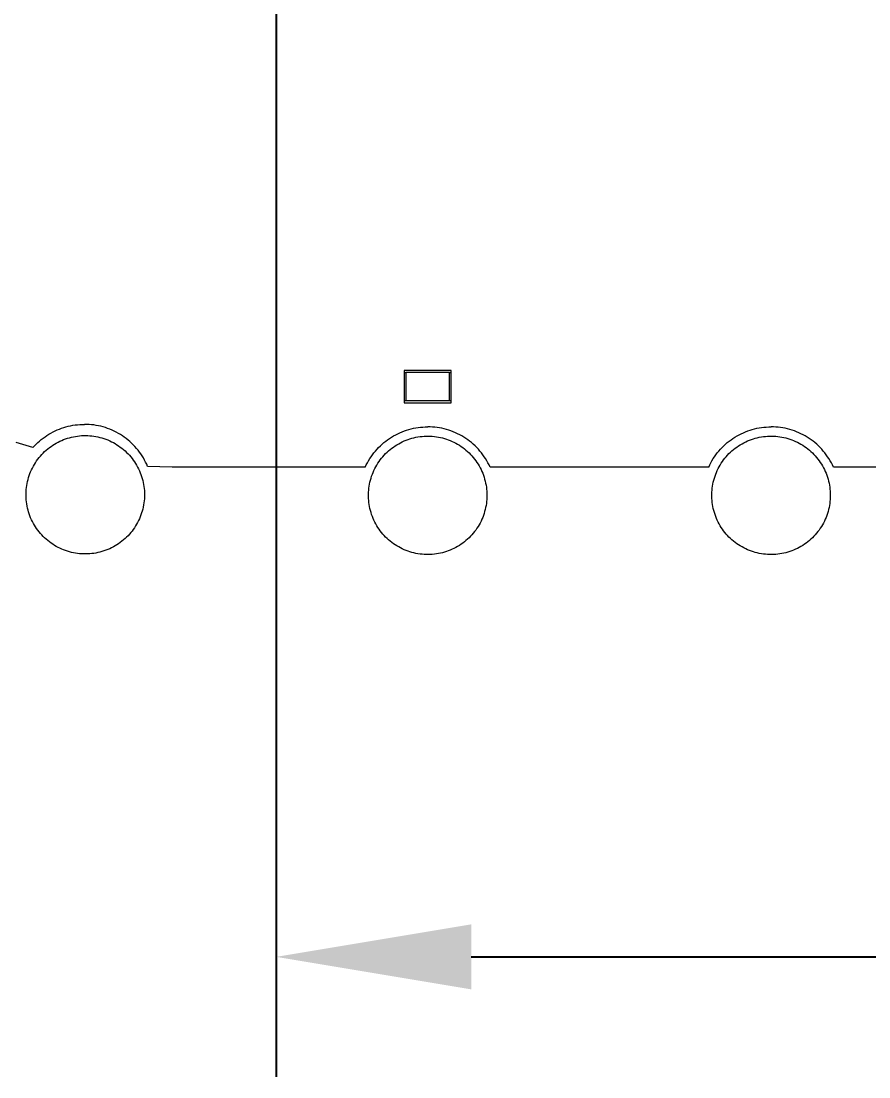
# Model space of a CAD drawing. Header units: inches. Extents: x -6.5 to 91.7, y -2.1 to 67.1.
# Drawn here: x 24.271 to 27.802, y -2.142 to 2.256 of the extents above; entities that cross this region are included whole.
import ezdxf

# ---------------------------------------------------------------- set-up
doc = ezdxf.new("R2010")
doc.units = ezdxf.units.IN
doc.header["$PDSIZE"] = -1
doc.layers.add('ZANO_R', color=7, linetype='Continuous', lineweight=0)
doc.layers.add('ZANO_W', color=1, linetype='Continuous', lineweight=0)
doc.styles.get("Standard").update_dxf_attribs({"font": 'ARIALUNI.TTF'})
doc.dimstyles.new('amerykanie', dxfattribs={"dimtxt": 50, "dimasz": 50, "dimexe": 0.5, "dimexo": 0.5, "dimgap": 1, "dimtad": 1, "dimdec": 0, "dimzin": 0, "dimlunit": 5, "dimtxsty": 'Standard', "dimcen": 0.09, "dimclrd": 1, "dimclre": 1, "dimclrt": 1, "dimazin": 0, "dimtfac": 1, "dimtdec": 0, "dimtmove": 0, "dimatfit": 3, "dimfxl": 1, "dimtzin": 0, "dimarcsym": 1})

# ---------------------------------------------------------------- blocks, each defined once
blk = doc.blocks.new('*D366')
at = {"layer": 'Defpoints', "color": 0}
for p in [(25.3333, 7.879), (35.1761, 7.879), (35.1761, -1.6422)]:
    blk.add_point(p, dxfattribs=at)
at = {"layer": 'ZANO_W', "color": 1, "lineweight": -2}
for p, q in [((25.3333, 7.379), (25.3333, -2.1422)), ((35.1761, 7.379), (35.1761, -2.1422)), ((26.1458, -1.6422), (34.3636, -1.6422))]:
    blk.add_line(p, q, dxfattribs=at)
at = {"layer": 'ZANO_W', "color": 1}
for points in [[(26.1458, -1.5068), (26.1458, -1.7776), (25.3333, -1.6422)], [(34.3636, -1.7776), (34.3636, -1.5068), (35.1761, -1.6422)]]:
    blk.add_solid(points, dxfattribs=at)
at = {"layer": 'ZANO_W', "color": 1, "insert": (30.2547, -0.7205), "char_height": 0.8125, "attachment_point": 5}
blk.add_mtext('9 13/16', dxfattribs=at)

msp = doc.modelspace()

# ---------------------------------------------------------------- linework, layer by layer
at = {"layer": 'ZANO_R'}
for p, q in [((26.06264, 0.80009), (25.86579, 0.80009)), ((25.86579, 0.80009), (25.86579, 0.66623)), ((25.86579, 0.79221), (25.87366, 0.79221)), ((25.87366, 0.79221), (25.87366, 0.6741)), ((26.05477, 0.79221), (25.87366, 0.79221)), ((26.05477, 0.6741), (26.05477, 0.79221)), ((26.05477, 0.79221), (26.06264, 0.79221)), ((26.06264, 0.66623), (26.06264, 0.80009)), ((25.87366, 0.6741), (25.86579, 0.6741)), ((25.86579, 0.66623), (26.06264, 0.66623)), ((26.05477, 0.6741), (25.87366, 0.6741)), ((26.06264, 0.6741), (26.05477, 0.6741)), ((24.47657, 0.57034), (24.4861, 0.57214)), ((24.4861, 0.57214), (24.49569, 0.57362)), ((24.49569, 0.57362), (24.50533, 0.57477)), ((24.50533, 0.57477), (24.515, 0.5756)), ((24.515, 0.5756), (24.52469, 0.57609)), ((24.52469, 0.57609), (24.53439, 0.57626)), ((24.54425, 0.57609), (24.53439, 0.57626)), ((24.5541, 0.57558), (24.54425, 0.57609)), ((24.56392, 0.57473), (24.5541, 0.57558)), ((24.57371, 0.57354), (24.56392, 0.57473)), ((24.58345, 0.57201), (24.57371, 0.57354)), ((24.59313, 0.57015), (24.58345, 0.57201)), ((24.37042, 0.52446), (24.37845, 0.5299)), ((24.37845, 0.5299), (24.38667, 0.53506)), ((24.38667, 0.53506), (24.39506, 0.53994)), ((24.39506, 0.53994), (24.40361, 0.54453)), ((24.40361, 0.54453), (24.41231, 0.54883)), ((24.41231, 0.54883), (24.42115, 0.55283)), ((24.42115, 0.55283), (24.43012, 0.55653)), ((24.43012, 0.55653), (24.43921, 0.55992)), ((24.43921, 0.55992), (24.44841, 0.563)), ((24.44841, 0.563), (24.45771, 0.56577)), ((24.45771, 0.56577), (24.4671, 0.56821)), ((24.4671, 0.56821), (24.47657, 0.57034)), ((24.50583, 0.52751), (24.51434, 0.52848)), ((24.51434, 0.52848), (24.52288, 0.52914)), ((24.52288, 0.52914), (24.53144, 0.52952)), ((24.53144, 0.52952), (24.54, 0.52959)), ((24.54, 0.52959), (24.54856, 0.52937)), ((24.54856, 0.52937), (24.55711, 0.52885)), ((24.55711, 0.52885), (24.56564, 0.52803)), ((24.56564, 0.52803), (24.57413, 0.52692)), ((24.60275, 0.56795), (24.59313, 0.57015)), ((24.61228, 0.56542), (24.60275, 0.56795)), ((24.62172, 0.56257), (24.61228, 0.56542)), ((24.63105, 0.55939), (24.62172, 0.56257)), ((24.64027, 0.55589), (24.63105, 0.55939)), ((24.64936, 0.55208), (24.64027, 0.55589)), ((24.65832, 0.54795), (24.64936, 0.55208)), ((24.66713, 0.54352), (24.65832, 0.54795)), ((24.67578, 0.53878), (24.66713, 0.54352)), ((24.68426, 0.53375), (24.67578, 0.53878)), ((24.69256, 0.52843), (24.68426, 0.53375)), ((24.70067, 0.52282), (24.69256, 0.52843)), ((25.81386, 0.52302), (25.82236, 0.52809)), ((25.82236, 0.52809), (25.83103, 0.53286)), ((25.83103, 0.53286), (25.83987, 0.53732)), ((25.83987, 0.53732), (25.84885, 0.54148)), ((25.84885, 0.54148), (25.85797, 0.54532)), ((25.85797, 0.54532), (25.86722, 0.54884)), ((25.86722, 0.54884), (25.87658, 0.55204)), ((25.87658, 0.55204), (25.88605, 0.55492)), ((25.88605, 0.55492), (25.89561, 0.55746)), ((25.89561, 0.55746), (25.90526, 0.55967)), ((25.90526, 0.55967), (25.91498, 0.56155)), ((25.91498, 0.56155), (25.92475, 0.56309)), ((25.92475, 0.56309), (25.93458, 0.56429)), ((25.93458, 0.56429), (25.94444, 0.56514)), ((25.94444, 0.56514), (25.95432, 0.56566)), ((25.95432, 0.56566), (25.96421, 0.56583)), ((25.97411, 0.56566), (25.96421, 0.56583)), ((25.98399, 0.56514), (25.97411, 0.56566)), ((25.99385, 0.56429), (25.98399, 0.56514)), ((26.00367, 0.56309), (25.99385, 0.56429)), ((26.01345, 0.56155), (26.00367, 0.56309)), ((26.02317, 0.55967), (26.01345, 0.56155)), ((26.03281, 0.55746), (26.02317, 0.55967)), ((26.04238, 0.55492), (26.03281, 0.55746)), ((26.05185, 0.55204), (26.04238, 0.55492)), ((26.06121, 0.54884), (26.05185, 0.55204)), ((26.07046, 0.54532), (26.06121, 0.54884)), ((26.07958, 0.54148), (26.07046, 0.54532)), ((26.08856, 0.53732), (26.07958, 0.54148)), ((26.09739, 0.53286), (26.08856, 0.53732)), ((26.10606, 0.52809), (26.09739, 0.53286)), ((26.11457, 0.52302), (26.10606, 0.52809)), ((27.24403, 0.52302), (27.25253, 0.52809)), ((27.25253, 0.52809), (27.26121, 0.53286)), ((27.26121, 0.53286), (27.27004, 0.53732)), ((27.27004, 0.53732), (27.27902, 0.54148)), ((27.27902, 0.54148), (27.28814, 0.54532)), ((27.28814, 0.54532), (27.29739, 0.54884)), ((27.29739, 0.54884), (27.30675, 0.55204)), ((27.30675, 0.55204), (27.31622, 0.55492)), ((27.31622, 0.55492), (27.32578, 0.55746)), ((27.32578, 0.55746), (27.33543, 0.55967)), ((27.33543, 0.55967), (27.34515, 0.56155)), ((27.34515, 0.56155), (27.35492, 0.56309)), ((27.35492, 0.56309), (27.36475, 0.56429)), ((27.36475, 0.56429), (27.37461, 0.56514)), ((27.37461, 0.56514), (27.38449, 0.56566)), ((27.38449, 0.56566), (27.39438, 0.56583)), ((27.40428, 0.56566), (27.39438, 0.56583)), ((27.41416, 0.56514), (27.40428, 0.56566)), ((27.42402, 0.56429), (27.41416, 0.56514)), ((27.43384, 0.56309), (27.42402, 0.56429)), ((27.44362, 0.56155), (27.43384, 0.56309)), ((27.45334, 0.55967), (27.44362, 0.56155)), ((27.46298, 0.55746), (27.45334, 0.55967)), ((27.47255, 0.55492), (27.46298, 0.55746)), ((27.48202, 0.55204), (27.47255, 0.55492)), ((27.49138, 0.54884), (27.48202, 0.55204)), ((27.50063, 0.54532), (27.49138, 0.54884)), ((27.50975, 0.54148), (27.50063, 0.54532)), ((27.51873, 0.53732), (27.50975, 0.54148)), ((27.52756, 0.53286), (27.51873, 0.53732)), ((27.53623, 0.52809), (27.52756, 0.53286)), ((27.54474, 0.52302), (27.53623, 0.52809)), ((24.31996, 0.47922), (24.2504, 0.50025)), ((24.31996, 0.47922), (24.32649, 0.4864)), ((24.32649, 0.4864), (24.33326, 0.49335)), ((24.33326, 0.49335), (24.34026, 0.50007)), ((24.34026, 0.50007), (24.34748, 0.50655)), ((24.34748, 0.50655), (24.35492, 0.51278)), ((24.35492, 0.51278), (24.36257, 0.51875)), ((24.36257, 0.51875), (24.37042, 0.52446)), ((24.38836, 0.47915), (24.39527, 0.48422)), ((24.39527, 0.48422), (24.40234, 0.48905)), ((24.40234, 0.48905), (24.40958, 0.49363)), ((24.40958, 0.49363), (24.41697, 0.49796)), ((24.41697, 0.49796), (24.42451, 0.50202)), ((24.42451, 0.50202), (24.43219, 0.50582)), ((24.43219, 0.50582), (24.43999, 0.50936)), ((24.43999, 0.50936), (24.44791, 0.51262)), ((24.44791, 0.51262), (24.45594, 0.5156)), ((24.45594, 0.5156), (24.46406, 0.5183)), ((24.46406, 0.5183), (24.47228, 0.52072)), ((24.47228, 0.52072), (24.48057, 0.52286)), ((24.48057, 0.52286), (24.48894, 0.5247)), ((24.48894, 0.5247), (24.49736, 0.52625)), ((24.49736, 0.52625), (24.50583, 0.52751)), ((24.57413, 0.52692), (24.58258, 0.52551)), ((24.58258, 0.52551), (24.59098, 0.52382)), ((24.59098, 0.52382), (24.59931, 0.52183)), ((24.59931, 0.52183), (24.60756, 0.51955)), ((24.60756, 0.51955), (24.61574, 0.51699)), ((24.61574, 0.51699), (24.62381, 0.51414)), ((24.62381, 0.51414), (24.63179, 0.51102)), ((24.63179, 0.51102), (24.63965, 0.50762)), ((24.63965, 0.50762), (24.64739, 0.50396)), ((24.64739, 0.50396), (24.655, 0.50002)), ((24.655, 0.50002), (24.66247, 0.49583)), ((24.66247, 0.49583), (24.66978, 0.49137)), ((24.66978, 0.49137), (24.67694, 0.48667)), ((24.67694, 0.48667), (24.68393, 0.48172)), ((24.70858, 0.51694), (24.70067, 0.52282)), ((24.71629, 0.51079), (24.70858, 0.51694)), ((24.72378, 0.50438), (24.71629, 0.51079)), ((24.73104, 0.49771), (24.72378, 0.50438)), ((24.73807, 0.49079), (24.73104, 0.49771)), ((24.74486, 0.48364), (24.73807, 0.49079)), ((25.75996, 0.47978), (25.76699, 0.48674)), ((25.76699, 0.48674), (25.77426, 0.49345)), ((25.77426, 0.49345), (25.78176, 0.49991)), ((25.78176, 0.49991), (25.78948, 0.5061)), ((25.78948, 0.5061), (25.79741, 0.51202)), ((25.79741, 0.51202), (25.80554, 0.51766)), ((25.80554, 0.51766), (25.81386, 0.52302)), ((25.82162, 0.48175), (25.82869, 0.48658)), ((25.82869, 0.48658), (25.83593, 0.49116)), ((25.83593, 0.49116), (25.84332, 0.49548)), ((25.84332, 0.49548), (25.85086, 0.49955)), ((25.85086, 0.49955), (25.85854, 0.50335)), ((25.85854, 0.50335), (25.86634, 0.50688)), ((25.86634, 0.50688), (25.87426, 0.51015)), ((25.87426, 0.51015), (25.88229, 0.51313)), ((25.88229, 0.51313), (25.89041, 0.51583)), ((25.89041, 0.51583), (25.89863, 0.51825)), ((25.89863, 0.51825), (25.90693, 0.52038)), ((25.90693, 0.52038), (25.91529, 0.52223)), ((25.91529, 0.52223), (25.92371, 0.52378)), ((25.92371, 0.52378), (25.93218, 0.52504)), ((25.93218, 0.52504), (25.94069, 0.526)), ((25.94069, 0.526), (25.94923, 0.52667)), ((25.94923, 0.52667), (25.95779, 0.52704)), ((25.95779, 0.52704), (25.96635, 0.52712)), ((25.96635, 0.52712), (25.97492, 0.52689)), ((25.97492, 0.52689), (25.98347, 0.52637)), ((25.98347, 0.52637), (25.99199, 0.52556)), ((25.99199, 0.52556), (26.00048, 0.52445)), ((26.00048, 0.52445), (26.00893, 0.52304)), ((26.00893, 0.52304), (26.01733, 0.52134)), ((26.01733, 0.52134), (26.02566, 0.51935)), ((26.02566, 0.51935), (26.03391, 0.51708)), ((26.03391, 0.51708), (26.04209, 0.51452)), ((26.04209, 0.51452), (26.05017, 0.51167)), ((26.05017, 0.51167), (26.05814, 0.50855)), ((26.05814, 0.50855), (26.066, 0.50515)), ((26.066, 0.50515), (26.07374, 0.50148)), ((26.07374, 0.50148), (26.08135, 0.49755)), ((26.08135, 0.49755), (26.08882, 0.49335)), ((26.08882, 0.49335), (26.09613, 0.4889)), ((26.09613, 0.4889), (26.10329, 0.4842)), ((26.10329, 0.4842), (26.11028, 0.47925)), ((26.12289, 0.51766), (26.11457, 0.52302)), ((26.13102, 0.51202), (26.12289, 0.51766)), ((26.13895, 0.5061), (26.13102, 0.51202)), ((26.14666, 0.49991), (26.13895, 0.5061)), ((26.15416, 0.49345), (26.14666, 0.49991)), ((26.16144, 0.48674), (26.15416, 0.49345)), ((26.16847, 0.47978), (26.16144, 0.48674)), ((27.19013, 0.47978), (27.19716, 0.48674)), ((27.19716, 0.48674), (27.20443, 0.49345)), ((27.20443, 0.49345), (27.21193, 0.49991)), ((27.21193, 0.49991), (27.21965, 0.5061)), ((27.21965, 0.5061), (27.22758, 0.51202)), ((27.22758, 0.51202), (27.23571, 0.51766)), ((27.23571, 0.51766), (27.24403, 0.52302)), ((27.25179, 0.48175), (27.25886, 0.48658)), ((27.25886, 0.48658), (27.2661, 0.49116)), ((27.2661, 0.49116), (27.2735, 0.49548)), ((27.2735, 0.49548), (27.28103, 0.49955)), ((27.28103, 0.49955), (27.28871, 0.50335)), ((27.28871, 0.50335), (27.29651, 0.50688)), ((27.29651, 0.50688), (27.30443, 0.51015)), ((27.30443, 0.51015), (27.31246, 0.51313)), ((27.31246, 0.51313), (27.32059, 0.51583)), ((27.32059, 0.51583), (27.3288, 0.51825)), ((27.3288, 0.51825), (27.3371, 0.52038)), ((27.3371, 0.52038), (27.34546, 0.52223)), ((27.34546, 0.52223), (27.35388, 0.52378)), ((27.35388, 0.52378), (27.36236, 0.52504)), ((27.36236, 0.52504), (27.37087, 0.526)), ((27.37087, 0.526), (27.3794, 0.52667)), ((27.3794, 0.52667), (27.38796, 0.52704)), ((27.38796, 0.52704), (27.39653, 0.52712)), ((27.39653, 0.52712), (27.40509, 0.52689)), ((27.40509, 0.52689), (27.41364, 0.52637)), ((27.41364, 0.52637), (27.42216, 0.52556)), ((27.42216, 0.52556), (27.43065, 0.52445)), ((27.43065, 0.52445), (27.4391, 0.52304)), ((27.4391, 0.52304), (27.4475, 0.52134)), ((27.4475, 0.52134), (27.45583, 0.51935)), ((27.45583, 0.51935), (27.46409, 0.51708)), ((27.46409, 0.51708), (27.47226, 0.51452)), ((27.47226, 0.51452), (27.48034, 0.51167)), ((27.48034, 0.51167), (27.48831, 0.50855)), ((27.48831, 0.50855), (27.49617, 0.50515)), ((27.49617, 0.50515), (27.50391, 0.50148)), ((27.50391, 0.50148), (27.51152, 0.49755)), ((27.51152, 0.49755), (27.51899, 0.49335)), ((27.51899, 0.49335), (27.5263, 0.4889)), ((27.5263, 0.4889), (27.53346, 0.4842)), ((27.53346, 0.4842), (27.54045, 0.47925)), ((27.55306, 0.51766), (27.54474, 0.52302)), ((27.56119, 0.51202), (27.55306, 0.51766)), ((27.56912, 0.5061), (27.56119, 0.51202)), ((27.57684, 0.49991), (27.56912, 0.5061)), ((27.58434, 0.49345), (27.57684, 0.49991)), ((27.59161, 0.48674), (27.58434, 0.49345)), ((27.59864, 0.47978), (27.59161, 0.48674)), ((24.34553, 0.43742), (24.35101, 0.444)), ((24.35101, 0.444), (24.35671, 0.45039)), ((24.35671, 0.45039), (24.36263, 0.45657)), ((24.36263, 0.45657), (24.36877, 0.46255)), ((24.36877, 0.46255), (24.37511, 0.46831)), ((24.37511, 0.46831), (24.38164, 0.47385)), ((24.38164, 0.47385), (24.38836, 0.47915)), ((24.68393, 0.48172), (24.69074, 0.47653)), ((24.69074, 0.47653), (24.69737, 0.47111)), ((24.69737, 0.47111), (24.70381, 0.46546)), ((24.70381, 0.46546), (24.71005, 0.45959)), ((24.71005, 0.45959), (24.71608, 0.45351)), ((24.71608, 0.45351), (24.72189, 0.44722)), ((24.72189, 0.44722), (24.72749, 0.44073)), ((24.72749, 0.44073), (24.73285, 0.43405)), ((24.75139, 0.47625), (24.74486, 0.48364)), ((24.75767, 0.46865), (24.75139, 0.47625)), ((24.76368, 0.46083), (24.75767, 0.46865)), ((24.76941, 0.45281), (24.76368, 0.46083)), ((24.77487, 0.44459), (24.76941, 0.45281)), ((24.78004, 0.4362), (24.77487, 0.44459)), ((25.72318, 0.43329), (25.72862, 0.44155)), ((25.72862, 0.44155), (25.73435, 0.44962)), ((25.73435, 0.44962), (25.74036, 0.45749)), ((25.74036, 0.45749), (25.74663, 0.46514)), ((25.74663, 0.46514), (25.75317, 0.47258)), ((25.75317, 0.47258), (25.75996, 0.47978)), ((25.77188, 0.43494), (25.77736, 0.44153)), ((25.77736, 0.44153), (25.78306, 0.44791)), ((25.78306, 0.44791), (25.78899, 0.4541)), ((25.78899, 0.4541), (25.79512, 0.46008)), ((25.79512, 0.46008), (25.80146, 0.46584)), ((25.80146, 0.46584), (25.80799, 0.47137)), ((25.80799, 0.47137), (25.81472, 0.47668)), ((25.81472, 0.47668), (25.82162, 0.48175)), ((26.11028, 0.47925), (26.11709, 0.47406)), ((26.11709, 0.47406), (26.12372, 0.46863)), ((26.12372, 0.46863), (26.13016, 0.46298)), ((26.13016, 0.46298), (26.1364, 0.45711)), ((26.1364, 0.45711), (26.14243, 0.45103)), ((26.14243, 0.45103), (26.14824, 0.44474)), ((26.14824, 0.44474), (26.15384, 0.43826)), ((26.17526, 0.47258), (26.16847, 0.47978)), ((26.1818, 0.46514), (26.17526, 0.47258)), ((26.18807, 0.45749), (26.1818, 0.46514)), ((26.19407, 0.44962), (26.18807, 0.45749)), ((26.1998, 0.44155), (26.19407, 0.44962)), ((26.20525, 0.43329), (26.1998, 0.44155)), ((27.15335, 0.43329), (27.1588, 0.44155)), ((27.1588, 0.44155), (27.16452, 0.44962)), ((27.16452, 0.44962), (27.17053, 0.45749)), ((27.17053, 0.45749), (27.1768, 0.46514)), ((27.1768, 0.46514), (27.18334, 0.47258)), ((27.18334, 0.47258), (27.19013, 0.47978)), ((27.20205, 0.43494), (27.20753, 0.44153)), ((27.20753, 0.44153), (27.21323, 0.44791)), ((27.21323, 0.44791), (27.21916, 0.4541)), ((27.21916, 0.4541), (27.22529, 0.46008)), ((27.22529, 0.46008), (27.23163, 0.46584)), ((27.23163, 0.46584), (27.23816, 0.47137)), ((27.23816, 0.47137), (27.24489, 0.47668)), ((27.24489, 0.47668), (27.25179, 0.48175)), ((27.54045, 0.47925), (27.54727, 0.47406)), ((27.54727, 0.47406), (27.55389, 0.46863)), ((27.55389, 0.46863), (27.56033, 0.46298)), ((27.56033, 0.46298), (27.56657, 0.45711)), ((27.56657, 0.45711), (27.5726, 0.45103)), ((27.5726, 0.45103), (27.57841, 0.44474)), ((27.57841, 0.44474), (27.58401, 0.43826)), ((27.60543, 0.47258), (27.59864, 0.47978)), ((27.61197, 0.46514), (27.60543, 0.47258)), ((27.61824, 0.45749), (27.61197, 0.46514)), ((27.62424, 0.44962), (27.61824, 0.45749)), ((27.62997, 0.44155), (27.62424, 0.44962)), ((27.63542, 0.43329), (27.62997, 0.44155)), ((24.31772, 0.3943), (24.32172, 0.40188)), ((24.32172, 0.40188), (24.32599, 0.40931)), ((24.32599, 0.40931), (24.3305, 0.41658)), ((24.3305, 0.41658), (24.33527, 0.4237)), ((24.33527, 0.4237), (24.34028, 0.43065)), ((24.34028, 0.43065), (24.34553, 0.43742)), ((24.73285, 0.43405), (24.73798, 0.4272)), ((24.73798, 0.4272), (24.74287, 0.42016)), ((24.74287, 0.42016), (24.74751, 0.41297)), ((24.74751, 0.41297), (24.7519, 0.40561)), ((24.7519, 0.40561), (24.75603, 0.39811)), ((24.75603, 0.39811), (24.7599, 0.39047)), ((24.78491, 0.42763), (24.78004, 0.4362)), ((24.78949, 0.41889), (24.78491, 0.42763)), ((24.79376, 0.41), (24.78949, 0.41889)), ((24.79772, 0.40097), (24.79376, 0.41)), ((24.84896, 0.39912), (24.79772, 0.40097)), ((24.90023, 0.3985), (24.84896, 0.39912)), ((25.70436, 0.3985), (24.90023, 0.3985)), ((25.70436, 0.3985), (25.70861, 0.40744)), ((25.70861, 0.40744), (25.71316, 0.41622)), ((25.71316, 0.41622), (25.71802, 0.42484)), ((25.71802, 0.42484), (25.72318, 0.43329)), ((25.74408, 0.39183), (25.74808, 0.3994)), ((25.74808, 0.3994), (25.75234, 0.40683)), ((25.75234, 0.40683), (25.75685, 0.41411)), ((25.75685, 0.41411), (25.76162, 0.42123)), ((25.76162, 0.42123), (25.76663, 0.42817)), ((25.76663, 0.42817), (25.77188, 0.43494)), ((26.15384, 0.43826), (26.1592, 0.43158)), ((26.1592, 0.43158), (26.16433, 0.42472)), ((26.16433, 0.42472), (26.16922, 0.41769)), ((26.16922, 0.41769), (26.17386, 0.41049)), ((26.17386, 0.41049), (26.17825, 0.40314)), ((26.17825, 0.40314), (26.18238, 0.39564)), ((26.2104, 0.42484), (26.20525, 0.43329)), ((26.21526, 0.41622), (26.2104, 0.42484)), ((26.21982, 0.40744), (26.21526, 0.41622)), ((26.22407, 0.3985), (26.21982, 0.40744)), ((27.13453, 0.3985), (26.22407, 0.3985)), ((27.13453, 0.3985), (27.13878, 0.40744)), ((27.13878, 0.40744), (27.14333, 0.41622)), ((27.14333, 0.41622), (27.14819, 0.42484)), ((27.14819, 0.42484), (27.15335, 0.43329)), ((27.17425, 0.39183), (27.17825, 0.3994)), ((27.17825, 0.3994), (27.18251, 0.40683)), ((27.18251, 0.40683), (27.18702, 0.41411)), ((27.18702, 0.41411), (27.19179, 0.42123)), ((27.19179, 0.42123), (27.1968, 0.42817)), ((27.1968, 0.42817), (27.20205, 0.43494)), ((27.58401, 0.43826), (27.58937, 0.43158)), ((27.58937, 0.43158), (27.5945, 0.42472)), ((27.5945, 0.42472), (27.59939, 0.41769)), ((27.59939, 0.41769), (27.60403, 0.41049)), ((27.60403, 0.41049), (27.60842, 0.40314)), ((27.60842, 0.40314), (27.61255, 0.39564)), ((27.64057, 0.42484), (27.63542, 0.43329)), ((27.64543, 0.41622), (27.64057, 0.42484)), ((27.64999, 0.40744), (27.64543, 0.41622)), ((27.65424, 0.3985), (27.64999, 0.40744)), ((28.5647, 0.3985), (27.65424, 0.3985)), ((24.29944, 0.34638), (24.30179, 0.35461)), ((24.30179, 0.35461), (24.30442, 0.36276)), ((24.30442, 0.36276), (24.30733, 0.37082)), ((24.30733, 0.37082), (24.31052, 0.37876)), ((24.31052, 0.37876), (24.31399, 0.3866)), ((24.31399, 0.3866), (24.31772, 0.3943)), ((24.7599, 0.39047), (24.7635, 0.3827)), ((24.7635, 0.3827), (24.76683, 0.3748)), ((24.76683, 0.3748), (24.76988, 0.3668)), ((24.76988, 0.3668), (24.77266, 0.3587)), ((24.77266, 0.3587), (24.77515, 0.3505)), ((25.72579, 0.3439), (25.72814, 0.35214)), ((25.72814, 0.35214), (25.73077, 0.36029)), ((25.73077, 0.36029), (25.73368, 0.36834)), ((25.73368, 0.36834), (25.73688, 0.37629)), ((25.73688, 0.37629), (25.74034, 0.38412)), ((25.74034, 0.38412), (25.74408, 0.39183)), ((26.18238, 0.39564), (26.18625, 0.38799)), ((26.18625, 0.38799), (26.18985, 0.38022)), ((26.18985, 0.38022), (26.19318, 0.37233)), ((26.19318, 0.37233), (26.19624, 0.36433)), ((26.19624, 0.36433), (26.19901, 0.35623)), ((26.19901, 0.35623), (26.2015, 0.34803)), ((27.15596, 0.3439), (27.15831, 0.35214)), ((27.15831, 0.35214), (27.16094, 0.36029)), ((27.16094, 0.36029), (27.16385, 0.36834)), ((27.16385, 0.36834), (27.16705, 0.37629)), ((27.16705, 0.37629), (27.17051, 0.38412)), ((27.17051, 0.38412), (27.17425, 0.39183)), ((27.61255, 0.39564), (27.61642, 0.38799)), ((27.61642, 0.38799), (27.62002, 0.38022)), ((27.62002, 0.38022), (27.62335, 0.37233)), ((27.62335, 0.37233), (27.62641, 0.36433)), ((27.62641, 0.36433), (27.62918, 0.35623)), ((27.62918, 0.35623), (27.63167, 0.34803)), ((24.29205, 0.30425), (24.29294, 0.31276)), ((24.29294, 0.31276), (24.29413, 0.32125)), ((24.29413, 0.32125), (24.29561, 0.32968)), ((24.29561, 0.32968), (24.29738, 0.33806)), ((24.29738, 0.33806), (24.29944, 0.34638)), ((24.77515, 0.3505), (24.77735, 0.34223)), ((24.77735, 0.34223), (24.77927, 0.33388)), ((24.77927, 0.33388), (24.78089, 0.32547)), ((24.78089, 0.32547), (24.78223, 0.31701)), ((24.78223, 0.31701), (24.78326, 0.30851)), ((24.78326, 0.30851), (24.78401, 0.29998)), ((25.7184, 0.30177), (25.71929, 0.31029)), ((25.71929, 0.31029), (25.72048, 0.31877)), ((25.72048, 0.31877), (25.72196, 0.32721)), ((25.72196, 0.32721), (25.72373, 0.33559)), ((25.72373, 0.33559), (25.72579, 0.3439)), ((26.2015, 0.34803), (26.2037, 0.33976)), ((26.2037, 0.33976), (26.20562, 0.33141)), ((26.20562, 0.33141), (26.20725, 0.323)), ((26.20725, 0.323), (26.20858, 0.31454)), ((26.20858, 0.31454), (26.20962, 0.30604)), ((27.14857, 0.30177), (27.14946, 0.31029)), ((27.14946, 0.31029), (27.15065, 0.31877)), ((27.15065, 0.31877), (27.15213, 0.32721)), ((27.15213, 0.32721), (27.1539, 0.33559)), ((27.1539, 0.33559), (27.15596, 0.3439)), ((27.63167, 0.34803), (27.63388, 0.33976)), ((27.63388, 0.33976), (27.63579, 0.33141)), ((27.63579, 0.33141), (27.63742, 0.323)), ((27.63742, 0.323), (27.63875, 0.31454)), ((27.63875, 0.31454), (27.63979, 0.30604)), ((24.29116, 0.28714), (24.29146, 0.2957)), ((24.29116, 0.27858), (24.29116, 0.28714)), ((24.29146, 0.27002), (24.29116, 0.27858)), ((24.29146, 0.2957), (24.29205, 0.30425)), ((24.29205, 0.26147), (24.29146, 0.27002)), ((24.78401, 0.26574), (24.78326, 0.25721)), ((24.78401, 0.29998), (24.78445, 0.29142)), ((24.78445, 0.2743), (24.78401, 0.26574)), ((24.78445, 0.29142), (24.7846, 0.28286)), ((24.7846, 0.28286), (24.78445, 0.2743)), ((25.71751, 0.28467), (25.71781, 0.29323)), ((25.71751, 0.2761), (25.71751, 0.28467)), ((25.71781, 0.26754), (25.71751, 0.2761)), ((25.71781, 0.29323), (25.7184, 0.30177)), ((25.7184, 0.259), (25.71781, 0.26754)), ((26.20962, 0.30604), (26.21036, 0.2975)), ((26.21036, 0.2975), (26.2108, 0.28895)), ((26.2108, 0.27182), (26.21036, 0.26327)), ((26.2108, 0.28895), (26.21095, 0.28039)), ((26.21095, 0.28039), (26.2108, 0.27182)), ((27.14768, 0.28467), (27.14798, 0.29323)), ((27.14768, 0.2761), (27.14768, 0.28467)), ((27.14798, 0.26754), (27.14768, 0.2761)), ((27.14798, 0.29323), (27.14857, 0.30177)), ((27.14857, 0.259), (27.14798, 0.26754)), ((27.63979, 0.30604), (27.64053, 0.2975)), ((27.64053, 0.2975), (27.64098, 0.28895)), ((27.64098, 0.27182), (27.64053, 0.26327)), ((27.64098, 0.28895), (27.64112, 0.28039)), ((27.64112, 0.28039), (27.64098, 0.27182)), ((24.29294, 0.25296), (24.29205, 0.26147)), ((24.29413, 0.24447), (24.29294, 0.25296)), ((24.29561, 0.23604), (24.29413, 0.24447)), ((24.29738, 0.22766), (24.29561, 0.23604)), ((24.29944, 0.21934), (24.29738, 0.22766)), ((24.77735, 0.22349), (24.77515, 0.21522)), ((24.77927, 0.23184), (24.77735, 0.22349)), ((24.78089, 0.24025), (24.77927, 0.23184)), ((24.78223, 0.24871), (24.78089, 0.24025)), ((24.78326, 0.25721), (24.78223, 0.24871)), ((25.71929, 0.25048), (25.7184, 0.259)), ((25.72048, 0.242), (25.71929, 0.25048)), ((25.72196, 0.23356), (25.72048, 0.242)), ((25.72373, 0.22518), (25.72196, 0.23356)), ((25.72579, 0.21687), (25.72373, 0.22518)), ((26.2037, 0.22102), (26.2015, 0.21274)), ((26.20562, 0.22937), (26.2037, 0.22102)), ((26.20725, 0.23778), (26.20562, 0.22937)), ((26.20858, 0.24624), (26.20725, 0.23778)), ((26.20962, 0.25474), (26.20858, 0.24624)), ((26.21036, 0.26327), (26.20962, 0.25474)), ((27.14946, 0.25048), (27.14857, 0.259)), ((27.15065, 0.242), (27.14946, 0.25048)), ((27.15213, 0.23356), (27.15065, 0.242)), ((27.1539, 0.22518), (27.15213, 0.23356)), ((27.15596, 0.21687), (27.1539, 0.22518)), ((27.63388, 0.22102), (27.63167, 0.21274)), ((27.63579, 0.22937), (27.63388, 0.22102)), ((27.63742, 0.23778), (27.63579, 0.22937)), ((27.63875, 0.24624), (27.63742, 0.23778)), ((27.63979, 0.25474), (27.63875, 0.24624)), ((27.64053, 0.26327), (27.63979, 0.25474)), ((24.30179, 0.21111), (24.29944, 0.21934)), ((24.30442, 0.20296), (24.30179, 0.21111)), ((24.30733, 0.1949), (24.30442, 0.20296)), ((24.31052, 0.18695), (24.30733, 0.1949)), ((24.31399, 0.17912), (24.31052, 0.18695)), ((24.31772, 0.17142), (24.31399, 0.17912)), ((24.7635, 0.18302), (24.7599, 0.17525)), ((24.76683, 0.19092), (24.7635, 0.18302)), ((24.76988, 0.19892), (24.76683, 0.19092)), ((24.77266, 0.20702), (24.76988, 0.19892)), ((24.77515, 0.21522), (24.77266, 0.20702)), ((25.72814, 0.20863), (25.72579, 0.21687)), ((25.73077, 0.20048), (25.72814, 0.20863)), ((25.73368, 0.19243), (25.73077, 0.20048)), ((25.73688, 0.18448), (25.73368, 0.19243)), ((25.74034, 0.17665), (25.73688, 0.18448)), ((25.74408, 0.16894), (25.74034, 0.17665)), ((26.18985, 0.18055), (26.18625, 0.17278)), ((26.19318, 0.18844), (26.18985, 0.18055)), ((26.19624, 0.19644), (26.19318, 0.18844)), ((26.19901, 0.20455), (26.19624, 0.19644)), ((26.2015, 0.21274), (26.19901, 0.20455)), ((27.15831, 0.20863), (27.15596, 0.21687)), ((27.16094, 0.20048), (27.15831, 0.20863)), ((27.16385, 0.19243), (27.16094, 0.20048)), ((27.16705, 0.18448), (27.16385, 0.19243)), ((27.17051, 0.17665), (27.16705, 0.18448)), ((27.17425, 0.16894), (27.17051, 0.17665)), ((27.62002, 0.18055), (27.61642, 0.17278)), ((27.62335, 0.18844), (27.62002, 0.18055)), ((27.62641, 0.19644), (27.62335, 0.18844)), ((27.62918, 0.20455), (27.62641, 0.19644)), ((27.63167, 0.21274), (27.62918, 0.20455)), ((24.32172, 0.16384), (24.31772, 0.17142)), ((24.32599, 0.15641), (24.32172, 0.16384)), ((24.3305, 0.14913), (24.32599, 0.15641)), ((24.33527, 0.14202), (24.3305, 0.14913)), ((24.34028, 0.13507), (24.33527, 0.14202)), ((24.34553, 0.1283), (24.34028, 0.13507)), ((24.73798, 0.13852), (24.73285, 0.13167)), ((24.74287, 0.14556), (24.73798, 0.13852)), ((24.74751, 0.15275), (24.74287, 0.14556)), ((24.7519, 0.16011), (24.74751, 0.15275)), ((24.75603, 0.16761), (24.7519, 0.16011)), ((24.7599, 0.17525), (24.75603, 0.16761)), ((25.74808, 0.16137), (25.74408, 0.16894)), ((25.75234, 0.15394), (25.74808, 0.16137)), ((25.75685, 0.14666), (25.75234, 0.15394)), ((25.76162, 0.13955), (25.75685, 0.14666)), ((25.76663, 0.1326), (25.76162, 0.13955)), ((25.77188, 0.12583), (25.76663, 0.1326)), ((26.16433, 0.13605), (26.1592, 0.12919)), ((26.16922, 0.14308), (26.16433, 0.13605)), ((26.17386, 0.15028), (26.16922, 0.14308)), ((26.17825, 0.15764), (26.17386, 0.15028)), ((26.18238, 0.16514), (26.17825, 0.15764)), ((26.18625, 0.17278), (26.18238, 0.16514)), ((27.17825, 0.16137), (27.17425, 0.16894)), ((27.18251, 0.15394), (27.17825, 0.16137)), ((27.18702, 0.14666), (27.18251, 0.15394)), ((27.19179, 0.13955), (27.18702, 0.14666)), ((27.1968, 0.1326), (27.19179, 0.13955)), ((27.20205, 0.12583), (27.1968, 0.1326)), ((27.5945, 0.13605), (27.58937, 0.12919)), ((27.59939, 0.14308), (27.5945, 0.13605)), ((27.60403, 0.15028), (27.59939, 0.14308)), ((27.60842, 0.15764), (27.60403, 0.15028)), ((27.61255, 0.16514), (27.60842, 0.15764)), ((27.61642, 0.17278), (27.61255, 0.16514)), ((24.35101, 0.12172), (24.34553, 0.1283)), ((24.35671, 0.11533), (24.35101, 0.12172)), ((24.36263, 0.10915), (24.35671, 0.11533)), ((24.36877, 0.10317), (24.36263, 0.10915)), ((24.37511, 0.09741), (24.36877, 0.10317)), ((24.38164, 0.09187), (24.37511, 0.09741)), ((24.38836, 0.08657), (24.38164, 0.09187)), ((24.69074, 0.08919), (24.68393, 0.084)), ((24.69737, 0.09461), (24.69074, 0.08919)), ((24.70381, 0.10026), (24.69737, 0.09461)), ((24.71005, 0.10613), (24.70381, 0.10026)), ((24.71608, 0.11221), (24.71005, 0.10613)), ((24.72189, 0.1185), (24.71608, 0.11221)), ((24.72749, 0.12499), (24.72189, 0.1185)), ((24.73285, 0.13167), (24.72749, 0.12499)), ((25.77736, 0.11925), (25.77188, 0.12583)), ((25.78306, 0.11286), (25.77736, 0.11925)), ((25.78899, 0.10667), (25.78306, 0.11286)), ((25.79512, 0.1007), (25.78899, 0.10667)), ((25.80146, 0.09494), (25.79512, 0.1007)), ((25.80799, 0.0894), (25.80146, 0.09494)), ((25.81472, 0.08409), (25.80799, 0.0894)), ((26.12372, 0.09214), (26.11709, 0.08672)), ((26.13016, 0.09779), (26.12372, 0.09214)), ((26.1364, 0.10366), (26.13016, 0.09779)), ((26.14243, 0.10974), (26.1364, 0.10366)), ((26.14824, 0.11603), (26.14243, 0.10974)), ((26.15384, 0.12252), (26.14824, 0.11603)), ((26.1592, 0.12919), (26.15384, 0.12252)), ((27.20753, 0.11925), (27.20205, 0.12583)), ((27.21323, 0.11286), (27.20753, 0.11925)), ((27.21916, 0.10667), (27.21323, 0.11286)), ((27.22529, 0.1007), (27.21916, 0.10667)), ((27.23163, 0.09494), (27.22529, 0.1007)), ((27.23816, 0.0894), (27.23163, 0.09494)), ((27.24489, 0.08409), (27.23816, 0.0894)), ((27.55389, 0.09214), (27.54727, 0.08672)), ((27.56033, 0.09779), (27.55389, 0.09214)), ((27.56657, 0.10366), (27.56033, 0.09779)), ((27.5726, 0.10974), (27.56657, 0.10366)), ((27.57841, 0.11603), (27.5726, 0.10974)), ((27.58401, 0.12252), (27.57841, 0.11603)), ((27.58937, 0.12919), (27.58401, 0.12252)), ((24.39527, 0.0815), (24.38836, 0.08657)), ((24.40234, 0.07667), (24.39527, 0.0815)), ((24.40958, 0.07209), (24.40234, 0.07667)), ((24.41697, 0.06776), (24.40958, 0.07209)), ((24.42451, 0.0637), (24.41697, 0.06776)), ((24.43219, 0.0599), (24.42451, 0.0637)), ((24.43999, 0.05636), (24.43219, 0.0599)), ((24.44791, 0.0531), (24.43999, 0.05636)), ((24.45594, 0.05012), (24.44791, 0.0531)), ((24.46406, 0.04742), (24.45594, 0.05012)), ((24.47228, 0.045), (24.46406, 0.04742)), ((24.48057, 0.04286), (24.47228, 0.045)), ((24.60756, 0.04617), (24.59931, 0.04389)), ((24.61574, 0.04873), (24.60756, 0.04617)), ((24.62381, 0.05158), (24.61574, 0.04873)), ((24.63179, 0.0547), (24.62381, 0.05158)), ((24.63965, 0.0581), (24.63179, 0.0547)), ((24.64739, 0.06176), (24.63965, 0.0581)), ((24.655, 0.0657), (24.64739, 0.06176)), ((24.66247, 0.06989), (24.655, 0.0657)), ((24.66978, 0.07435), (24.66247, 0.06989)), ((24.67694, 0.07905), (24.66978, 0.07435)), ((24.68393, 0.084), (24.67694, 0.07905)), ((25.82162, 0.07902), (25.81472, 0.08409)), ((25.82869, 0.0742), (25.82162, 0.07902)), ((25.83593, 0.06962), (25.82869, 0.0742)), ((25.84332, 0.06529), (25.83593, 0.06962)), ((25.85086, 0.06122), (25.84332, 0.06529)), ((25.85854, 0.05742), (25.85086, 0.06122)), ((25.86634, 0.05389), (25.85854, 0.05742)), ((25.87426, 0.05063), (25.86634, 0.05389)), ((25.88229, 0.04765), (25.87426, 0.05063)), ((25.89041, 0.04494), (25.88229, 0.04765)), ((25.89863, 0.04252), (25.89041, 0.04494)), ((26.04209, 0.04626), (26.03391, 0.0437)), ((26.05017, 0.0491), (26.04209, 0.04626)), ((26.05814, 0.05222), (26.05017, 0.0491)), ((26.066, 0.05562), (26.05814, 0.05222)), ((26.07374, 0.05929), (26.066, 0.05562)), ((26.08135, 0.06323), (26.07374, 0.05929)), ((26.08882, 0.06742), (26.08135, 0.06323)), ((26.09613, 0.07187), (26.08882, 0.06742)), ((26.10329, 0.07658), (26.09613, 0.07187)), ((26.11028, 0.08153), (26.10329, 0.07658)), ((26.11709, 0.08672), (26.11028, 0.08153)), ((27.25179, 0.07902), (27.24489, 0.08409)), ((27.25886, 0.0742), (27.25179, 0.07902)), ((27.2661, 0.06962), (27.25886, 0.0742)), ((27.2735, 0.06529), (27.2661, 0.06962)), ((27.28103, 0.06122), (27.2735, 0.06529)), ((27.28871, 0.05742), (27.28103, 0.06122)), ((27.29651, 0.05389), (27.28871, 0.05742)), ((27.30443, 0.05063), (27.29651, 0.05389)), ((27.31246, 0.04765), (27.30443, 0.05063)), ((27.32059, 0.04494), (27.31246, 0.04765)), ((27.3288, 0.04252), (27.32059, 0.04494)), ((27.47226, 0.04626), (27.46409, 0.0437)), ((27.48034, 0.0491), (27.47226, 0.04626)), ((27.48831, 0.05222), (27.48034, 0.0491)), ((27.49617, 0.05562), (27.48831, 0.05222)), ((27.50391, 0.05929), (27.49617, 0.05562)), ((27.51152, 0.06323), (27.50391, 0.05929)), ((27.51899, 0.06742), (27.51152, 0.06323)), ((27.5263, 0.07187), (27.51899, 0.06742)), ((27.53346, 0.07658), (27.5263, 0.07187)), ((27.54045, 0.08153), (27.53346, 0.07658)), ((27.54727, 0.08672), (27.54045, 0.08153)), ((24.48894, 0.04102), (24.48057, 0.04286)), ((24.49736, 0.03947), (24.48894, 0.04102)), ((24.50583, 0.03821), (24.49736, 0.03947)), ((24.51434, 0.03724), (24.50583, 0.03821)), ((24.52288, 0.03658), (24.51434, 0.03724)), ((24.53144, 0.0362), (24.52288, 0.03658)), ((24.54, 0.03613), (24.53144, 0.0362)), ((24.54856, 0.03635), (24.54, 0.03613)), ((24.55711, 0.03687), (24.54856, 0.03635)), ((24.56564, 0.03769), (24.55711, 0.03687)), ((24.57413, 0.0388), (24.56564, 0.03769)), ((24.58258, 0.04021), (24.57413, 0.0388)), ((24.59098, 0.0419), (24.58258, 0.04021)), ((24.59931, 0.04389), (24.59098, 0.0419)), ((25.90693, 0.04039), (25.89863, 0.04252)), ((25.91529, 0.03855), (25.90693, 0.04039)), ((25.92371, 0.03699), (25.91529, 0.03855)), ((25.93218, 0.03573), (25.92371, 0.03699)), ((25.94069, 0.03477), (25.93218, 0.03573)), ((25.94923, 0.0341), (25.94069, 0.03477)), ((25.95779, 0.03373), (25.94923, 0.0341)), ((25.96635, 0.03366), (25.95779, 0.03373)), ((25.97492, 0.03388), (25.96635, 0.03366)), ((25.98347, 0.0344), (25.97492, 0.03388)), ((25.99199, 0.03522), (25.98347, 0.0344)), ((26.00048, 0.03633), (25.99199, 0.03522)), ((26.00893, 0.03773), (26.00048, 0.03633)), ((26.01733, 0.03943), (26.00893, 0.03773)), ((26.02566, 0.04142), (26.01733, 0.03943)), ((26.03391, 0.0437), (26.02566, 0.04142)), ((27.3371, 0.04039), (27.3288, 0.04252)), ((27.34546, 0.03855), (27.3371, 0.04039)), ((27.35388, 0.03699), (27.34546, 0.03855)), ((27.36236, 0.03573), (27.35388, 0.03699)), ((27.37087, 0.03477), (27.36236, 0.03573)), ((27.3794, 0.0341), (27.37087, 0.03477)), ((27.38796, 0.03373), (27.3794, 0.0341)), ((27.39653, 0.03366), (27.38796, 0.03373)), ((27.40509, 0.03388), (27.39653, 0.03366)), ((27.41364, 0.0344), (27.40509, 0.03388)), ((27.42216, 0.03522), (27.41364, 0.0344)), ((27.43065, 0.03633), (27.42216, 0.03522)), ((27.4391, 0.03773), (27.43065, 0.03633)), ((27.4475, 0.03943), (27.4391, 0.03773)), ((27.45583, 0.04142), (27.4475, 0.03943)), ((27.46409, 0.0437), (27.45583, 0.04142))]:
    msp.add_line(p, q, dxfattribs=at)

# ---------------------------------------------------------------- dimensions: what is measured, and where the dimension line sits
at = {"layer": 'ZANO_W'}
dim = msp.add_linear_dim(base=(35.17614, -1.64223), p1=(25.33331, 7.87905), p2=(35.17614, 7.87905), dimstyle='amerykanie', override={"dimtxt": 0.8125, "dimasz": 0.8125, "dimgap": 0.5, "dimdec": 4, "dimaunit": 1, "dimadec": 1, "dimtdec": 4, "dimtmove": 1, "dimfrac": 2}, dxfattribs=at)
dim.commit()
dim.dimension.update_dxf_attribs({"geometry": '*D366', "text_midpoint": (30.25473, -0.72046)})

doc.saveas('drawing.dxf')
